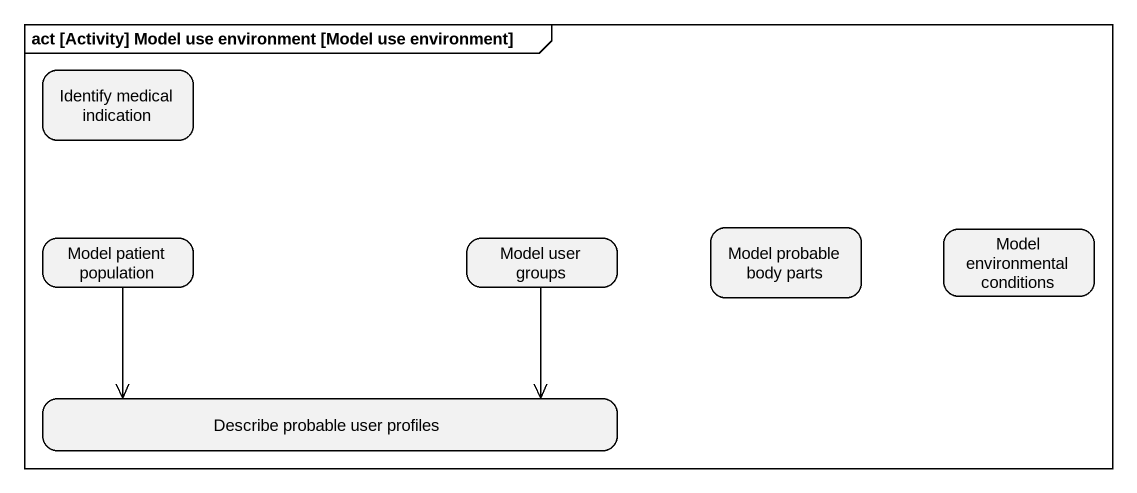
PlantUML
@startuml
mainframe act [Activity] Model use environment [Model use environment]
hide empty description
state "Identify medical indication" as Identify_medical_indication
state "Model patient population" as Model_patient_population
state "Model user groups" as Model_user_groups
state "Model probable body parts" as Model_probable_body_parts
state "Model environmental conditions" as Model_environmental
state "Describe probable user profiles" as Describe_probable_user
Model_patient_population --> Describe_probable_user
Model_user_groups --> Describe_probable_user
@enduml
